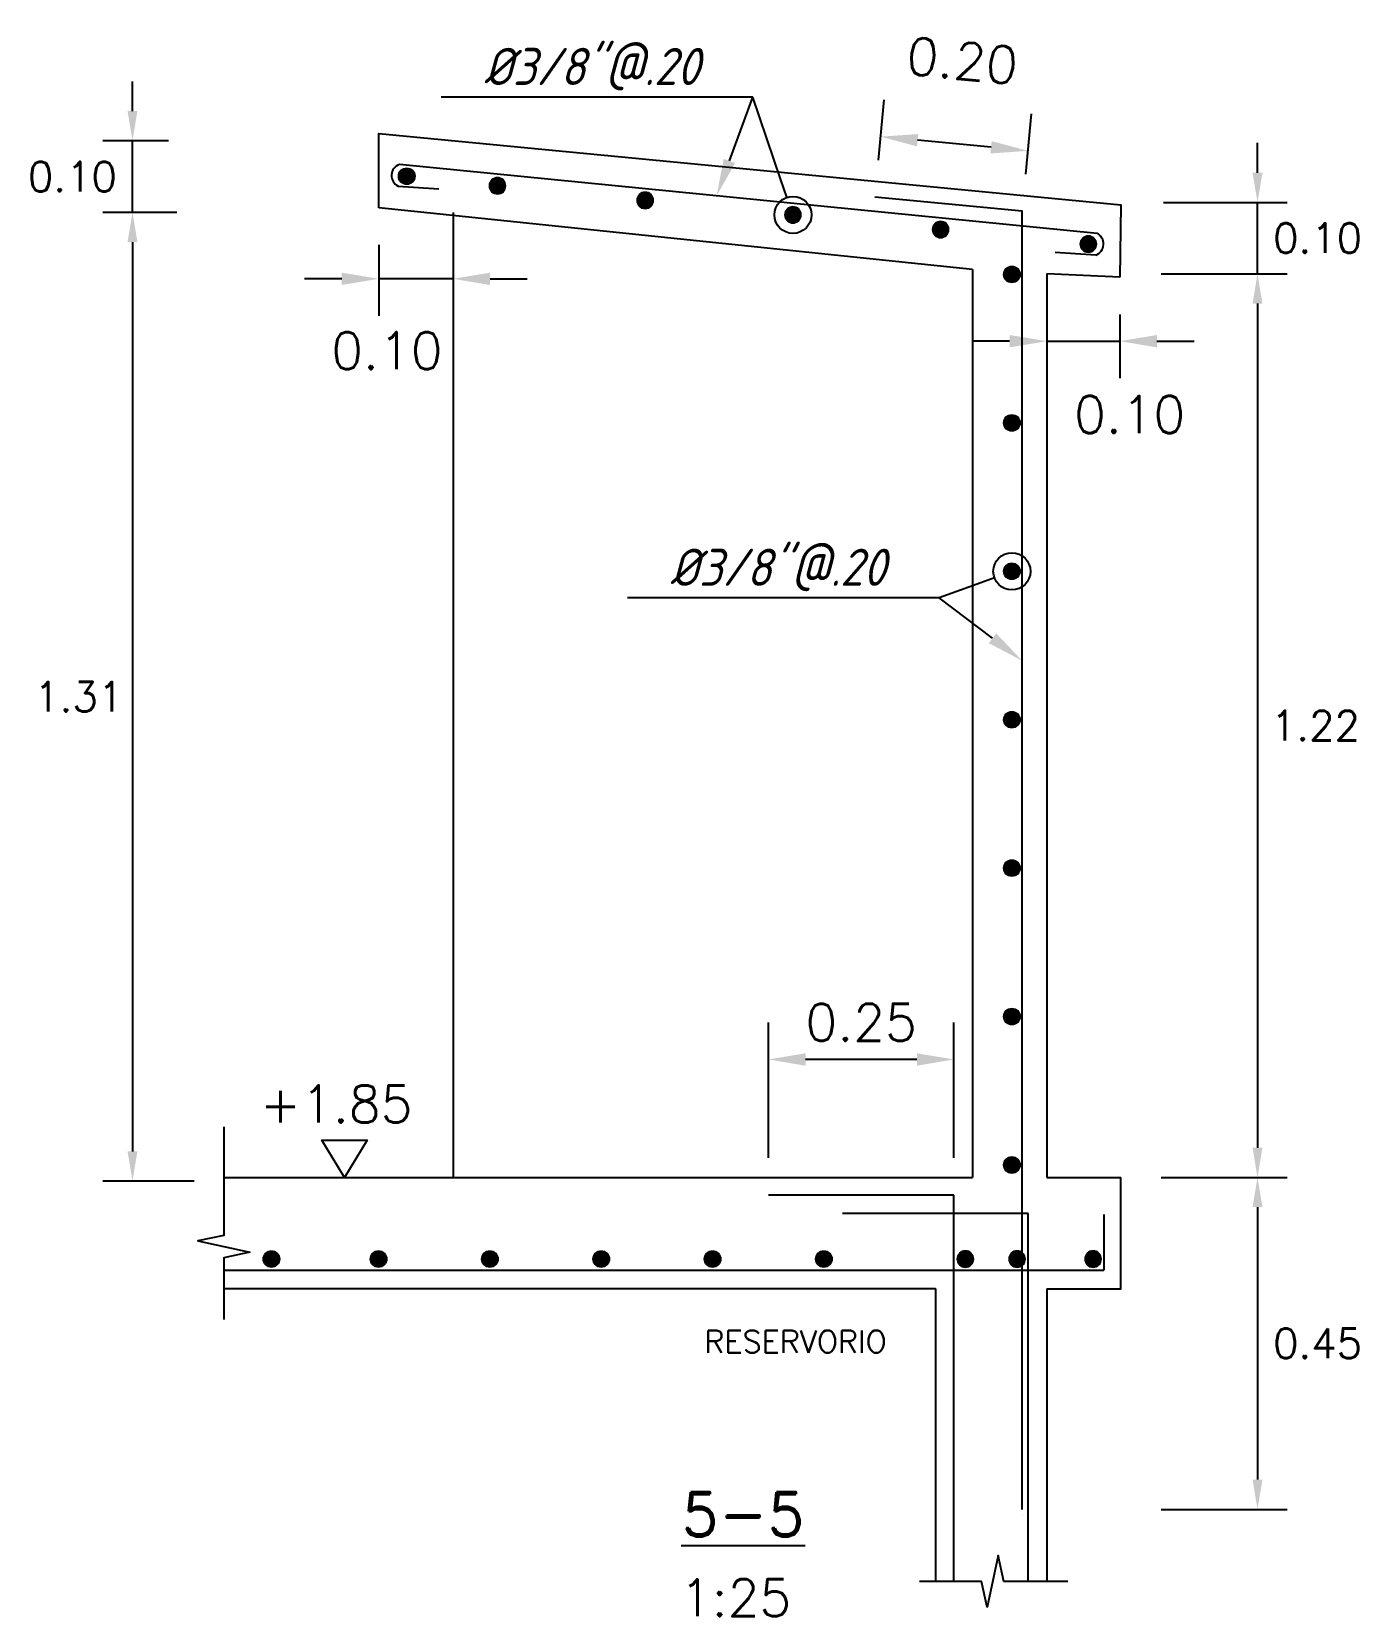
# Model space of a CAD drawing. Header units: metres. Extents: x -90 to 2507, y -28 to 972.
# Drawn here: x -90.16 to -88.372, y -7.993 to -5.857 of the extents above; entities that cross this region are included whole.
import ezdxf
from ezdxf import colors
from ezdxf.entities.mleader import LeaderData, LeaderLine
from ezdxf.enums import TextEntityAlignment as Align
from ezdxf.math import Vec2, Vec3

# ---------------------------------------------------------------- set-up
doc = ezdxf.new("R2010")
doc.units = ezdxf.units.M
for name, color, linetype in [('A-NIVELES', 7, 'Continuous'), ('C-CASCO-01', 1, 'Continuous'), ('C-FIERRO-04', 4, 'Continuous'), ('G-acotado', 8, 'Continuous'), ('G-textos-notas', 7, 'Continuous'), ('G-textos-subtitulo', 3, 'Continuous')]:
    doc.layers.add(name, color=color, linetype=linetype)
doc.layers.add('C - SECCIONES - REFUERZOS', color=8, linetype='Continuous', lineweight=20)
doc.styles.add('01COTAS', font='romans.shx')
doc.styles.add('20-SUBTITULO', font='romand.shx', dxfattribs={"height": 0.06})
doc.styles.add('25-NOTAS', font='romans.shx', dxfattribs={"height": 0.05})
doc.styles.add('PRISMA-TEXTOS-GENERALES', font='isocp.shx', dxfattribs={"oblique": 15})
doc.styles.add('ROMANS', font='romans.shx')
doc.dimstyles.new('DIM-20-CORTE', dxfattribs={"dimscale": 0.02, "dimtxt": 2, "dimasz": 2, "dimexe": 2, "dimexo": 2, "dimgap": 1, "dimtad": 2, "dimtih": 1, "dimtoh": 1, "dimzin": 1, "dimdsep": 46, "dimtxsty": '01COTAS', "dimcen": 25, "dimclrd": 9, "dimclre": 9, "dimclrt": 7, "dimadec": 0, "dimazin": 0, "dimtfac": 1, "dimtmove": 2, "dimatfit": 3, "dimfxl": 1, "dimtolj": 1, "dimtzin": 0, "dimarcsym": 0})
doc.dimstyles.new('DIM-25-PLANTA', dxfattribs={"dimscale": 0.025, "dimtxt": 2, "dimasz": 2, "dimexe": 2, "dimexo": 2, "dimgap": 1, "dimtad": 1, "dimzin": 1, "dimdsep": 46, "dimtxsty": '01COTAS', "dimcen": 25, "dimclrd": 256, "dimclre": 256, "dimclrt": 7, "dimadec": 0, "dimazin": 0, "dimtfac": 1, "dimtmove": 2, "dimatfit": 3, "dimfxl": 1, "dimtolj": 1, "dimtzin": 0, "dimarcsym": 0})

# ---------------------------------------------------------------- blocks, each defined once
blk = doc.blocks.new('*D575')
at = {"layer": 'Defpoints', "color": 0, "transparency": 16777216}
for p in [(-89.0157, -5.9988), (-89.0236, -6.0801), (-88.8251, -6.0993)]:
    blk.add_point(p, dxfattribs=at)
at = {"layer": 'G-acotado', "lineweight": -2, "transparency": 16777216}
for p, q in [((-89.0188, -6.0304), (-89.0109, -5.949)), ((-88.8203, -6.0495), (-88.8125, -5.9682)), ((-88.867, -6.0131), (-88.9659, -6.0036))]:
    blk.add_line(p, q, dxfattribs=at)
at = {"layer": 'G-acotado', "transparency": 16777216}
for points in [[(-88.9651, -5.9953), (-88.9667, -6.0119), (-89.0157, -5.9988)], [(-88.8662, -6.0048), (-88.8678, -6.0214), (-88.8173, -6.0179)]]:
    blk.add_solid(points, dxfattribs=at)
at = {"layer": 'G-acotado', "color": 7, "transparency": 16777216, "insert": (-88.9057, -5.8964), "char_height": 0.05, "attachment_point": 5, "rotation": 354.4875, "style": '01COTAS'}
blk.add_mtext('\\A1;0.20', dxfattribs=at)
blk = doc.blocks.new('ARTIGAL EST E01E35 160414 MUROS REVISADOS$0$PUNTO FIERRO')
at = {"layer": 'C - SECCIONES - REFUERZOS', "const_width": 0.0125}
blk.add_lwpolyline([(-0.00625, 0, 1), (0.00625, 0, 1)], format="xyb", close=True, dxfattribs=at)
at = {"layer": 'C - SECCIONES - REFUERZOS'}
blk.add_circle((0, 0), 0.0125, dxfattribs=at)
blk = doc.blocks.new('REFUERZO')
at = {"layer": 'C - SECCIONES - REFUERZOS'}
blk.add_circle((-120.1774, -135.1279), 0.0112, dxfattribs=at)
at = {"layer": 'C - SECCIONES - REFUERZOS', "xscale": 0.900000000372529, "yscale": 0.900000000372529, "zscale": 0.900000000372529, "rotation": 180}
blk.add_blockref('ARTIGAL EST E01E35 160414 MUROS REVISADOS$0$PUNTO FIERRO', (-120.1774, -135.1279), dxfattribs=at)
blk = doc.blocks.new('PUNTO FIERRO')
at = {"layer": 'C - SECCIONES - REFUERZOS', "const_width": 0.0125}
blk.add_lwpolyline([(-0.00625, 0, 1), (0.00625, 0, 1)], format="xyb", close=True, dxfattribs=at)
at = {"layer": 'C - SECCIONES - REFUERZOS'}
blk.add_circle((0, 0), 0.0125, dxfattribs=at)
blk = doc.blocks.new('NIVEL-CORTE')
at = {"color": 1}
blk.add_line((-4.793, 0), (4.793, 0), dxfattribs=at)
blk.add_lwpolyline([(0, 0), (-1.218, 2.014), (1.218, 2.014), (0, 0)])
at = {"style": 'ROMANS'}
blk.add_attdef('+1.50', text='', height=2, dxfattribs=at).set_placement((-0.45, 2.953), align=Align.CENTER)
blk = doc.blocks.new('*D576')
at = {"layer": 'Defpoints', "color": 0, "transparency": 16777216}
for p in [(-89.6919, -6.0946), (-89.5919, -6.1008), (-89.6919, -6.1903)]:
    blk.add_point(p, dxfattribs=at)
at = {"layer": 'G-acotado', "lineweight": -2, "transparency": 16777216}
for p, q in [((-89.6919, -6.1446), (-89.6919, -6.2403)), ((-89.5919, -6.1508), (-89.5919, -6.2403)), ((-89.7419, -6.1903), (-89.7919, -6.1903)), ((-89.5919, -6.1903), (-89.6919, -6.1903)), ((-89.5419, -6.1903), (-89.4919, -6.1903))]:
    blk.add_line(p, q, dxfattribs=at)
at = {"layer": 'G-acotado', "transparency": 16777216}
for points in [[(-89.7419, -6.182), (-89.7419, -6.1987), (-89.6919, -6.1903)], [(-89.5419, -6.182), (-89.5419, -6.1987), (-89.5919, -6.1903)]]:
    blk.add_solid(points, dxfattribs=at)
at = {"layer": 'G-acotado', "color": 7, "transparency": 16777216, "insert": (-89.6809, -6.2871), "char_height": 0.05, "attachment_point": 5, "style": '01COTAS'}
blk.add_mtext('\\A1;0.10', dxfattribs=at)
blk = doc.blocks.new('_DotBlank')
at = {"color": 0, "linetype": 'ByBlock', "lineweight": -2}
blk.add_line((-0.5, 0), (-1, 0), dxfattribs=at)
blk.add_circle((0, 0), 0.5, dxfattribs=at)
blk = doc.blocks.new('*D577')
at = {"layer": 'Defpoints', "color": 0, "transparency": 16777216}
for p in [(-88.7919, -6.1838), (-88.6934, -6.1883), (-88.6934, -6.2744)]:
    blk.add_point(p, dxfattribs=at)
at = {"layer": 'G-acotado', "lineweight": -2, "transparency": 16777216}
for p, q in [((-88.7919, -6.2338), (-88.7919, -6.3244)), ((-88.6934, -6.2383), (-88.6934, -6.3244)), ((-88.8419, -6.2744), (-88.8919, -6.2744)), ((-88.7919, -6.2744), (-88.6934, -6.2744)), ((-88.6434, -6.2744), (-88.5934, -6.2744))]:
    blk.add_line(p, q, dxfattribs=at)
at = {"layer": 'G-acotado', "transparency": 16777216}
for points in [[(-88.8419, -6.266), (-88.8419, -6.2827), (-88.7919, -6.2744)], [(-88.6434, -6.266), (-88.6434, -6.2827), (-88.6934, -6.2744)]]:
    blk.add_solid(points, dxfattribs=at)
at = {"layer": 'G-acotado', "color": 7, "transparency": 16777216, "insert": (-88.6802, -6.3732), "char_height": 0.05, "attachment_point": 5, "style": '01COTAS'}
blk.add_mtext('\\A1;0.10', dxfattribs=at)
blk = doc.blocks.new('*D446')
at = {"layer": 'Defpoints', "color": 0, "transparency": 16777216}
for p in [(-88.6777, -6.1838), (-88.6777, -7.4011), (-88.508, -7.4011)]:
    blk.add_point(p, dxfattribs=at)
at = {"layer": 'G-acotado', "color": 9, "lineweight": -2, "transparency": 16777216}
for p, q in [((-88.6377, -6.1838), (-88.468, -6.1838)), ((-88.508, -6.2238), (-88.508, -7.3611)), ((-88.6377, -7.4011), (-88.468, -7.4011))]:
    blk.add_line(p, q, dxfattribs=at)
at = {"layer": 'G-acotado', "color": 9, "transparency": 16777216}
for points in [[(-88.5146, -6.2238), (-88.5013, -6.2238), (-88.508, -6.1838)], [(-88.5146, -7.3611), (-88.5013, -7.3611), (-88.508, -7.4011)]]:
    blk.add_solid(points, dxfattribs=at)
at = {"layer": 'G-acotado', "color": 7, "transparency": 16777216, "insert": (-88.4299, -6.7924), "char_height": 0.04, "attachment_point": 5, "style": '01COTAS'}
blk.add_mtext('\\A1;1.22', dxfattribs=at)
blk = doc.blocks.new('*D447')
at = {"layer": 'Defpoints', "color": 0, "transparency": 16777216}
for p in [(-89.9242, -6.1008), (-90.0237, -7.4061), (-89.9005, -7.4061)]:
    blk.add_point(p, dxfattribs=at)
at = {"layer": 'G-acotado', "color": 9, "lineweight": -2, "transparency": 16777216}
for p, q in [((-89.9642, -6.1008), (-90.0637, -6.1008)), ((-90.0237, -6.1408), (-90.0237, -7.3661)), ((-89.9405, -7.4061), (-90.0637, -7.4061))]:
    blk.add_line(p, q, dxfattribs=at)
at = {"layer": 'G-acotado', "color": 9, "transparency": 16777216}
for points in [[(-90.0304, -6.1408), (-90.0171, -6.1408), (-90.0237, -6.1008)], [(-90.0304, -7.3661), (-90.0171, -7.3661), (-90.0237, -7.4061)]]:
    blk.add_solid(points, dxfattribs=at)
at = {"layer": 'G-acotado', "color": 7, "transparency": 16777216, "insert": (-90.0961, -6.7534), "char_height": 0.04, "attachment_point": 5, "style": '01COTAS'}
blk.add_mtext('\\A1;1.31', dxfattribs=at)
blk = doc.blocks.new('*D448')
at = {"layer": 'Defpoints', "color": 0, "transparency": 16777216}
for p in [(-90.0237, -6.0043), (-89.9352, -6.0043), (-89.9352, -6.1008)]:
    blk.add_point(p, dxfattribs=at)
at = {"layer": 'G-acotado', "color": 9, "lineweight": -2, "transparency": 16777216}
for p, q in [((-90.0237, -5.9643), (-90.0237, -5.9243)), ((-89.9752, -6.0043), (-90.0637, -6.0043)), ((-90.0237, -6.1008), (-90.0237, -6.0043)), ((-89.9752, -6.1008), (-90.0637, -6.1008)), ((-90.0237, -6.1408), (-90.0237, -6.1808))]:
    blk.add_line(p, q, dxfattribs=at)
at = {"layer": 'G-acotado', "color": 9, "transparency": 16777216}
for points in [[(-90.0304, -5.9643), (-90.0171, -5.9643), (-90.0237, -6.0043)], [(-90.0304, -6.1408), (-90.0171, -6.1408), (-90.0237, -6.1008)]]:
    blk.add_solid(points, dxfattribs=at)
at = {"layer": 'G-acotado', "color": 7, "transparency": 16777216, "insert": (-90.1047, -6.0526), "char_height": 0.04, "attachment_point": 5, "style": '01COTAS'}
blk.add_mtext('\\A1;0.10', dxfattribs=at)
blk = doc.blocks.new('*D449')
at = {"layer": 'Defpoints', "color": 0, "transparency": 16777216}
for p in [(-88.6745, -6.0873), (-88.508, -6.0873), (-88.5965, -6.1838)]:
    blk.add_point(p, dxfattribs=at)
at = {"layer": 'G-acotado', "color": 9, "lineweight": -2, "transparency": 16777216}
for p, q in [((-88.508, -6.0473), (-88.508, -6.0073)), ((-88.6345, -6.0873), (-88.468, -6.0873)), ((-88.508, -6.1838), (-88.508, -6.0873)), ((-88.5565, -6.1838), (-88.468, -6.1838)), ((-88.508, -6.2238), (-88.508, -6.2638))]:
    blk.add_line(p, q, dxfattribs=at)
at = {"layer": 'G-acotado', "color": 9, "transparency": 16777216}
for points in [[(-88.5146, -6.0473), (-88.5013, -6.0473), (-88.508, -6.0873)], [(-88.5146, -6.2238), (-88.5013, -6.2238), (-88.508, -6.1838)]]:
    blk.add_solid(points, dxfattribs=at)
at = {"layer": 'G-acotado', "color": 7, "transparency": 16777216, "insert": (-88.427, -6.1355), "char_height": 0.04, "attachment_point": 5, "style": '01COTAS'}
blk.add_mtext('\\A1;0.10', dxfattribs=at)
blk = doc.blocks.new('*D454')
at = {"layer": 'Defpoints', "color": 0, "transparency": 16777216}
for p in [(-88.6777, -7.4011), (-88.6777, -7.8484), (-88.508, -7.8484)]:
    blk.add_point(p, dxfattribs=at)
at = {"layer": 'G-acotado', "color": 9, "lineweight": -2, "transparency": 16777216}
for p, q in [((-88.6377, -7.4011), (-88.468, -7.4011)), ((-88.508, -7.4411), (-88.508, -7.8084)), ((-88.6377, -7.8484), (-88.468, -7.8484))]:
    blk.add_line(p, q, dxfattribs=at)
at = {"layer": 'G-acotado', "color": 9, "transparency": 16777216}
for points in [[(-88.5146, -7.4411), (-88.5013, -7.4411), (-88.508, -7.4011)], [(-88.5146, -7.8084), (-88.5013, -7.8084), (-88.508, -7.8484)]]:
    blk.add_solid(points, dxfattribs=at)
at = {"layer": 'G-acotado', "color": 7, "transparency": 16777216, "insert": (-88.427, -7.6247), "char_height": 0.04, "attachment_point": 5, "style": '01COTAS'}
blk.add_mtext('\\A1;0.45', dxfattribs=at)
blk = doc.blocks.new('*D455')
at = {"layer": 'Defpoints', "color": 0, "transparency": 16777216}
for p in [(-89.1669, -7.2422), (-89.1669, -7.4249), (-88.9169, -7.4249)]:
    blk.add_point(p, dxfattribs=at)
at = {"layer": 'G-acotado', "lineweight": -2, "transparency": 16777216}
for p, q in [((-89.1669, -7.3749), (-89.1669, -7.1922)), ((-88.9169, -7.3749), (-88.9169, -7.1922)), ((-88.9669, -7.2422), (-89.1169, -7.2422))]:
    blk.add_line(p, q, dxfattribs=at)
at = {"layer": 'G-acotado', "transparency": 16777216}
for points in [[(-89.1169, -7.2339), (-89.1169, -7.2506), (-89.1669, -7.2422)], [(-88.9669, -7.2339), (-88.9669, -7.2506), (-88.9169, -7.2422)]]:
    blk.add_solid(points, dxfattribs=at)
at = {"layer": 'G-acotado', "color": 7, "transparency": 16777216, "insert": (-89.0419, -7.1922), "char_height": 0.05, "attachment_point": 5, "style": '01COTAS'}
blk.add_mtext('\\A1;0.25', dxfattribs=at)

msp = doc.modelspace()

# ---------------------------------------------------------------- linework, layer by layer
at = {"layer": 'C-CASCO-01'}
for p, q in [((-88.8919, -6.1776), (-88.8919, -7.4011)), ((-88.7919, -6.1838), (-88.7919, -7.4011)), ((-89.9005, -7.4011), (-88.8919, -7.4011)), ((-88.7919, -7.4011), (-88.6919, -7.4011)), ((-88.9419, -7.5511), (-89.9005, -7.5511)), ((-88.7919, -7.5511), (-88.7919, -7.9454))]:
    msp.add_line(p, q, dxfattribs=at)
for points in [[(-89.6919, -6.0946), (-89.6919, -6.0946), (-89.6919, -5.9943), (-88.6919, -6.0908), (-88.6934, -6.1883)], [(-88.8919, -6.1776), (-89.6919, -6.0946)], [(-89.6919, -6.0946), (-89.6919, -6.0946)], [(-89.5919, -6.1008), (-89.5919, -7.4011)], [(-88.6934, -6.1883), (-88.7919, -6.1838)], [(-88.7919, -7.5511), (-88.6919, -7.5511), (-88.6919, -7.4011), (-88.6919, -7.4011)], [(-88.9419, -7.5511), (-88.9419, -7.5511), (-88.9419, -7.9454)]]:
    msp.add_lwpolyline(points, dxfattribs=at)
at = {"layer": 'C-CASCO-01', "linetype": 'Continuous'}
for points in [[(-89.9005, -7.3329), (-89.9005, -7.4793), (-89.9355, -7.4868), (-89.8655, -7.5018), (-89.9005, -7.5093), (-89.9005, -7.5928)], [(-88.7634, -7.9454), (-88.8498, -7.9454), (-88.8573, -7.9104), (-88.8723, -7.9804), (-88.8798, -7.9454), (-88.9634, -7.9454)]]:
    msp.add_lwpolyline(points, dxfattribs=at)
at = {"layer": 'C-FIERRO-04'}
for p, q in [((-88.9169, -7.4249), (-89.1669, -7.4249)), ((-88.9169, -7.9454), (-88.9169, -7.4249)), ((-88.8169, -7.4499), (-89.0669, -7.4499)), ((-88.8169, -7.9454), (-88.8169, -7.4499)), ((-88.7149, -7.4511), (-88.7149, -7.5261)), ((-89.9005, -7.5261), (-88.7149, -7.5261))]:
    msp.add_line(p, q, dxfattribs=at)
for points in [[(-88.7242, -6.1291), (-88.7242, -6.1291), (-89.6641, -6.0363), (-89.6641, -6.0363)], [(-89.6659, -6.0655), (-89.6111, -6.069)], [(-88.8251, -7.8484), (-88.8251, -6.0993), (-89.0236, -6.0801)], [(-88.726, -6.1583), (-88.7808, -6.1549)]]:
    msp.add_lwpolyline(points, dxfattribs=at)
msp.add_lwpolyline([(-88.8251, -7.8562), (-88.8251, -7.8562)], close=True, dxfattribs=at)
for centre, start, end in [((-89.6587, -6.0513), 109.9092, 242.9042), ((-88.7314, -6.1433), 289.9103, 62.9053)]:
    msp.add_arc(centre, 0.016, start, end, dxfattribs=at)

# ---------------------------------------------------------------- block references
at = {"layer": 'A-NIVELES', "xscale": 0.025, "yscale": 0.025, "zscale": 0.025}
msp.add_blockref('NIVEL-CORTE', (-89.7381, -7.4011), dxfattribs=at).add_auto_attribs({'+1.50': '+1.85'})
at = {"layer": 'C - SECCIONES - REFUERZOS', "yscale": 0.900000000372529, "zscale": 0.900000000372529}
for p, xscale, rotation in [((-89.6543, -6.0521), 0.900000000372529, 86.40670590160705), ((-89.532, -6.065), -0.900000000372529, 266.4078302470377), ((-89.333, -6.0846), -0.900000000372529, 266.4078302470377), ((-89.1339, -6.1042), -0.900000000372529, 266.4078302470377), ((-88.9349, -6.1239), -0.900000000372529, 266.4078302470377), ((-88.7359, -6.1435), -0.900000000372529, 266.4078302470377), ((-89.8366, -7.5111), 0.900000000372529, 90.00000000000001), ((-89.6922, -7.5111), 0.900000000372529, 90.00000000000001), ((-89.5422, -7.5111), 0.900000000372529, 90.00000000000001), ((-89.3922, -7.5111), 0.900000000372529, 90.00000000000001), ((-89.2422, -7.5111), 0.900000000372529, 90.00000000000001), ((-89.0922, -7.5111), 0.900000000372529, 90.00000000000001), ((-88.9016, -7.5111), -0.900000000372529, 270), ((-88.8319, -7.5111), -0.900000000372529, 270), ((-88.7295, -7.5111), -0.900000000372529, 270)]:
    msp.add_blockref('PUNTO FIERRO', p, dxfattribs=dict(at, xscale=xscale, rotation=rotation))
at = {"layer": 'C - SECCIONES - REFUERZOS'}
for p in [(31.3385, 128.9435), (31.3385, 128.7435), (31.3385, 128.5435), (31.3385, 128.3435), (31.3385, 128.1435), (31.3385, 127.9435), (31.3385, 127.7435)]:
    msp.add_blockref('REFUERZO', p, dxfattribs=at)

# ---------------------------------------------------------------- texts
at = {"layer": 'G-textos-notas', "style": '25-NOTAS'}
for s, height, p in [('RESERVORIO', 0.03, (-89.2531, -7.6373)), ('1:25', 0.05, (-89.2861, -7.9925))]:
    msp.add_text(s, height=height, dxfattribs=at).set_placement(p)
at = {"layer": 'G-textos-subtitulo', "style": '20-SUBTITULO'}
msp.add_text('%%U5-5', height=0.06, dxfattribs=at).set_placement((-89.2845, -7.8852))

# ---------------------------------------------------------------- dimensions: what is measured, and where the dimension line sits
at = {"layer": 'G-acotado'}
dim = msp.add_aligned_dim(p1=(-88.8251, -6.0993), p2=(-89.0236, -6.0801), distance=-0.0817, dimstyle='DIM-25-PLANTA', dxfattribs=at)
dim.commit()
dim.dimension.update_dxf_attribs({"geometry": '*D575', "text_midpoint": (-88.9057, -5.8964)})
for base, p1, p2, angle, dimstyle, picture, middle in [((-90.0237, -6.0043), (-89.9352, -6.1008), (-89.9352, -6.0043), 90, 'DIM-20-CORTE', '*D448', (-90.1047, -6.0526)), ((-88.508, -6.0873), (-88.5965, -6.1838), (-88.6745, -6.0873), 90, 'DIM-20-CORTE', '*D449', (-88.427, -6.1355)), ((-90.0237, -7.4061), (-89.9242, -6.1008), (-89.9005, -7.4061), 90, 'DIM-20-CORTE', '*D447', (-90.0961, -6.7534)), ((-88.508, -7.4011), (-88.6777, -6.1838), (-88.6777, -7.4011), 90, 'DIM-20-CORTE', '*D446', (-88.4299, -6.7924)), ((-89.1669, -7.2422), (-88.9169, -7.4249), (-89.1669, -7.4249), 180, 'DIM-25-PLANTA', '*D455', (-89.0419, -7.1922)), ((-88.508, -7.8484), (-88.6777, -7.4011), (-88.6777, -7.8484), 90, 'DIM-20-CORTE', '*D454', (-88.427, -7.6247))]:
    dim = msp.add_linear_dim(base=base, p1=p1, p2=p2, angle=angle, dimstyle=dimstyle, dxfattribs=at)
    dim.commit()
    dim.dimension.update_dxf_attribs({"geometry": picture, "text_midpoint": middle})
for base, p1, p2, picture, middle in [((-89.6919, -6.1903), (-89.5919, -6.1008), (-89.6919, -6.0946), '*D576', (-89.6809, -6.2871)), ((-88.6934, -6.2744), (-88.7919, -6.1838), (-88.6934, -6.1883), '*D577', (-88.6802, -6.3732))]:
    dim = msp.add_linear_dim(base=base, p1=p1, p2=p2, dimstyle='DIM-25-PLANTA', dxfattribs=at)
    dim.commit()
    dim.dimension.update_dxf_attribs({"geometry": picture, "text_midpoint": middle, "dimtype": 160})

# ---------------------------------------------------------------- leaders
ml = msp.add_multileader_mtext('Standard', dxfattribs=at)
ml.set_content('\\A1;{\\C1;%%C3/8"@.20}', color=256, style='PRISMA-TEXTOS-GENERALES')
ml.set_leader_properties(color=256, linetype='ByLayer', lineweight=-1)
ml.build(insert=Vec2(0, 0))
ml.multileader.update_dxf_attribs({"text_right_attachment_type": 5, "dogleg_length": 0.0167, "arrow_head_size": 0.05})
ctx = ml.context
ctx.base_point, ctx.char_height, ctx.arrow_head_size, ctx.landing_gap_size, ctx.plane_origin = Vec3(-89.5842, -5.9123), 0.05, 0.05, 0.01, Vec3(-90.0856, -7.7002)
ctx.right_attachment, ctx.text_align_type = 5, 2
notes = []
notes.append((ctx, [(0, (1, 1, 0), (-89.1879, -5.9454), (-1, 0), 0.0619, [(0, [(-89.2367, -6.0785)], 0, [])])]))
ctx.mtext.insert, ctx.mtext.alignment, ctx.mtext.flow_direction = Vec3(-89.2597, -5.8792), 3, 5
ml = msp.add_multileader_mtext('Standard', dxfattribs=at)
ml.set_content('{\\C1; }', color=256, style='PRISMA-TEXTOS-GENERALES')
ml.set_leader_properties(color=256, linetype='ByLayer', lineweight=-1)
ml.set_arrow_properties(name='DOTBLANK')
ml.build(insert=Vec2(0, 0))
ml.multileader.update_dxf_attribs({"text_left_attachment_type": 5, "text_right_attachment_type": 5, "dogleg_length": 0.0167, "arrow_head_size": 0.05})
ctx = ml.context
ctx.base_point, ctx.char_height, ctx.arrow_head_size, ctx.landing_gap_size, ctx.plane_origin = Vec3(-89.2912, -5.9454), 0.05, 0.05, 0.0333, Vec3(-90.2164, -7.7002)
ctx.left_attachment, ctx.right_attachment, ctx.text_align_type = 5, 5, 2
notes.append((ctx, [(0, (1, 1, 0), (-89.1879, -5.9454), (-1, 0), 0.0167, [(0, [(-89.1339, -6.1042)], 0, [])])]))
ctx.mtext.insert, ctx.mtext.alignment, ctx.mtext.flow_direction = Vec3(-89.2379, -5.8954), 3, 5
ml = msp.add_multileader_mtext('Standard', dxfattribs=at)
ml.set_content('\\A1;{\\C1;%%C3/8"@.20}', color=256, style='PRISMA-TEXTOS-GENERALES')
ml.set_leader_properties(color=256, linetype='ByLayer', lineweight=-1)
ml.build(insert=Vec2(0, 0))
ml.multileader.update_dxf_attribs({"text_right_attachment_type": 5, "dogleg_length": 0.0167, "arrow_head_size": 0.05})
ctx = ml.context
ctx.base_point, ctx.char_height, ctx.arrow_head_size, ctx.landing_gap_size, ctx.plane_origin = Vec3(-89.3333, -6.587), 0.05, 0.05, 0.01, Vec3(-89.8347, -7.9825)
ctx.right_attachment, ctx.text_align_type = 5, 2
notes.append((ctx, [(0, (1, 1, 0), (-88.937, -6.6201), (-1, 0), 0.0619, [(0, [(-88.8251, -6.7049)], 0, [])])]))
ctx.mtext.insert, ctx.mtext.alignment, ctx.mtext.flow_direction = Vec3(-89.0089, -6.554), 3, 5
ml = msp.add_multileader_mtext('Standard', dxfattribs=at)
ml.set_content('{\\C1; }', color=256, style='PRISMA-TEXTOS-GENERALES')
ml.set_leader_properties(color=256, linetype='ByLayer', lineweight=-1)
ml.set_arrow_properties(name='DOTBLANK')
ml.build(insert=Vec2(0, 0))
ml.multileader.update_dxf_attribs({"text_left_attachment_type": 5, "text_right_attachment_type": 5, "dogleg_length": 0.0167, "arrow_head_size": 0.05})
ctx = ml.context
ctx.base_point, ctx.char_height, ctx.arrow_head_size, ctx.landing_gap_size, ctx.plane_origin = Vec3(-89.0403, -6.6201), 0.05, 0.05, 0.0333, Vec3(-89.9656, -7.9825)
ctx.left_attachment, ctx.right_attachment, ctx.text_align_type = 5, 5, 2
notes.append((ctx, [(0, (1, 1, 0), (-88.937, -6.6201), (-1, 0), 0.0167, [(0, [(-88.8389, -6.5845)], 0, [])])]))
ctx.mtext.insert, ctx.mtext.alignment, ctx.mtext.flow_direction = Vec3(-88.987, -6.5701), 3, 5
for ctx, leaders in notes:
    for number, flags, end, landing, length, lines in leaders:
        leader = LeaderData()
        leader.index, (leader.has_last_leader_line, leader.has_dogleg_vector, leader.attachment_direction) = number, flags
        leader.last_leader_point, leader.dogleg_vector, leader.dogleg_length = Vec3(end), Vec3(landing), length
        for number, points, colour, breaks in lines:
            line = LeaderLine()
            line.index, line.vertices, line.color, line.breaks = number, Vec3.list(points), colors.encode_raw_color(colour), breaks
            leader.lines.append(line)
        ctx.leaders.append(leader)

doc.saveas('drawing.dxf')
